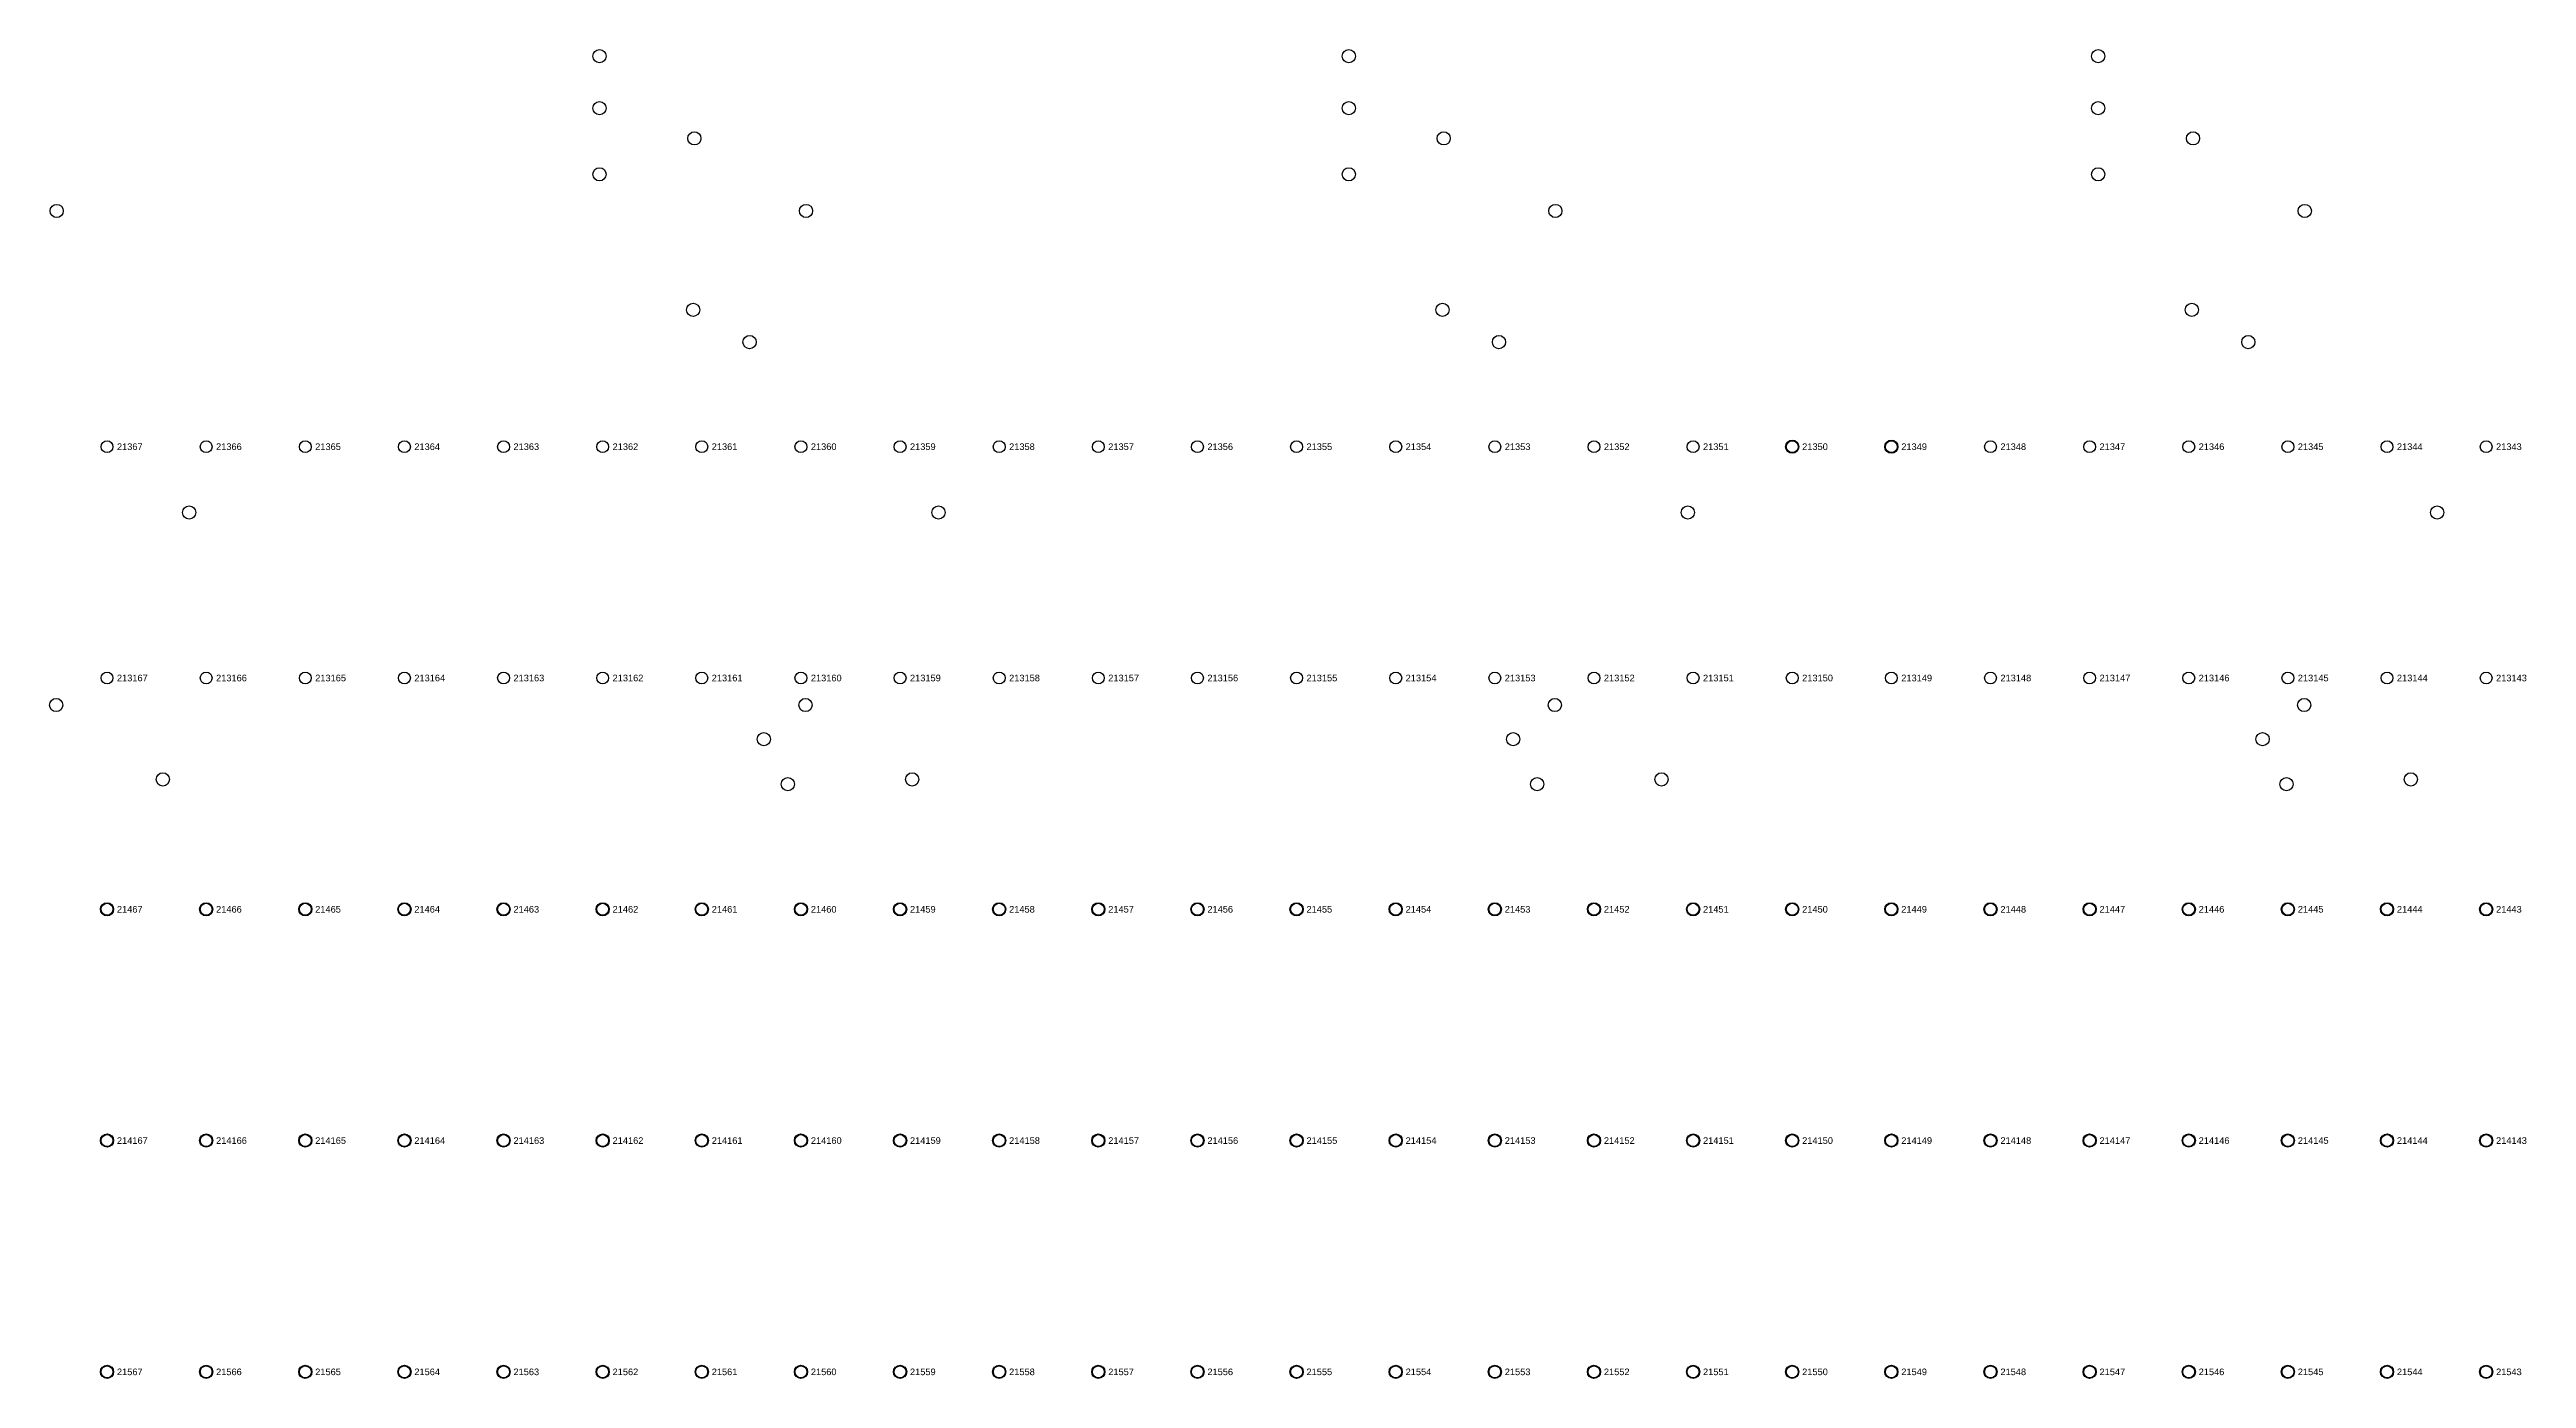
# Model space of a CAD drawing. Extents: x -5 to 376, y -217 to 241.
# Drawn here: x 89.5 to 184.7, y -41.6 to 9.5 of the extents above; entities that cross this region are included whole.
import ezdxf

# ---------------------------------------------------------------- set-up
doc = ezdxf.new("R2010")
doc.units = 0
for name, color, linetype in [('BOTTOM_PROBES', 1, 'CONTINUOUS'), ('FIXTURE_INTERFACE_PIN', 4, 'CONTINUOUS'), ('GROUND_INTERFACE_PIN', 6, 'CONTINUOUS'), ('TESTER_INTERFACE_PIN', 144, 'CONTINUOUS'), ('TESTER_INTERFACE_PIN_LABEL', 144, 'CONTINUOUS')]:
    doc.layers.add(name, color=color, linetype=linetype)
doc.styles.get("Standard").update_dxf_attribs({"font": 'arial.ttf'})

msp = doc.modelspace()

# ---------------------------------------------------------------- linework, layer by layer
at = {"layer": 'BOTTOM_PROBES'}
for centre in [(110.65002, 9.2329), (139.45108, 9.2329), (168.25214, 9.2329), (110.65002, 7.23138), (139.45108, 7.23138), (168.25214, 7.23138), (114.29492, 6.07314), (143.09598, 6.07314), (171.89704, 6.07314), (110.65002, 4.69138), (139.45108, 4.69138), (168.25214, 4.69138), (89.78646, 3.28168), (118.58752, 3.28168), (147.38858, 3.28168), (176.18964, 3.28168), (114.24666, -0.51816), (143.04772, -0.51816), (171.84878, -0.51816), (116.41836, -1.75768), (145.21942, -1.75768), (174.02048, -1.75768), (94.87662, -8.30834), (123.67768, -8.30834), (152.47874, -8.30834), (181.2798, -8.30834), (89.76614, -15.70736), (118.5672, -15.70736), (147.36826, -15.70736), (176.16932, -15.70736), (116.967, -17.018), (145.76806, -17.018), (174.56912, -17.018), (93.8657, -18.5674), (117.88902, -18.74774), (122.66676, -18.5674), (146.69008, -18.74774), (151.46782, -18.5674), (175.49114, -18.74774), (180.26888, -18.5674)]:
    msp.add_circle(centre, 0.254, dxfattribs=at)
at = {"layer": 'FIXTURE_INTERFACE_PIN'}
for centre in [(91.72194, -23.5585), (95.53194, -23.5585), (99.34194, -23.5585), (103.15194, -23.5585), (106.96194, -23.5585), (110.77194, -23.5585), (114.58194, -23.5585), (126.01194, -23.5585), (129.82194, -23.5585), (133.63194, -23.5585), (137.44194, -23.5585), (141.25194, -23.5585), (145.06194, -23.5585), (148.87194, -23.5585), (152.68194, -23.5585), (156.49194, -23.5585), (160.30194, -23.5585), (164.11194, -23.5585), (167.92194, -23.5585), (171.73194, -23.5585), (175.54194, -23.5585), (179.35194, -23.5585), (183.16194, -23.5585), (91.72194, -32.4485), (95.53194, -32.4485), (99.34194, -32.4485), (103.15194, -32.4485), (106.96194, -32.4485), (110.77194, -32.4485), (114.58194, -32.4485), (126.01194, -32.4485), (129.82194, -32.4485), (133.63194, -32.4485), (137.44194, -32.4485), (141.25194, -32.4485), (145.06194, -32.4485), (148.87194, -32.4485), (152.68194, -32.4485), (156.49194, -32.4485), (160.30194, -32.4485), (164.11194, -32.4485), (167.92194, -32.4485), (171.73194, -32.4485), (175.54194, -32.4485), (179.35194, -32.4485), (183.16194, -32.4485), (91.72194, -41.3385), (95.53194, -41.3385), (99.34194, -41.3385), (103.15194, -41.3385), (106.96194, -41.3385), (110.77194, -41.3385), (114.58194, -41.3385), (126.01194, -41.3385), (129.82194, -41.3385), (133.63194, -41.3385), (137.44194, -41.3385), (141.25194, -41.3385), (145.06194, -41.3385), (148.87194, -41.3385), (152.68194, -41.3385), (156.49194, -41.3385), (160.30194, -41.3385), (164.11194, -41.3385), (167.92194, -41.3385), (171.73194, -41.3385), (175.54194, -41.3385), (179.35194, -41.3385), (183.16194, -41.3385)]:
    msp.add_circle(centre, 0.254, dxfattribs=at)
at = {"layer": 'GROUND_INTERFACE_PIN'}
for centre in [(156.49194, -5.7785), (160.30194, -5.7785), (118.39194, -23.5585), (122.20194, -23.5585), (118.39194, -32.4485), (122.20194, -32.4485), (118.39194, -41.3385), (122.20194, -41.3385)]:
    msp.add_circle(centre, 0.254, dxfattribs=at)
at = {"layer": 'TESTER_INTERFACE_PIN'}
for centre in [(91.72194, -5.7785), (95.53194, -5.7785), (99.34194, -5.7785), (103.15194, -5.7785), (106.96194, -5.7785), (110.77194, -5.7785), (114.58194, -5.7785), (118.39194, -5.7785), (122.20194, -5.7785), (126.01194, -5.7785), (129.82194, -5.7785), (133.63194, -5.7785), (137.44194, -5.7785), (141.25194, -5.7785), (145.06194, -5.7785), (148.87194, -5.7785), (152.68194, -5.7785), (156.49194, -5.7785), (160.30194, -5.7785), (164.11194, -5.7785), (167.92194, -5.7785), (171.73194, -5.7785), (175.54194, -5.7785), (179.35194, -5.7785), (183.16194, -5.7785), (91.72194, -14.6685), (95.53194, -14.6685), (99.34194, -14.6685), (103.15194, -14.6685), (106.96194, -14.6685), (110.77194, -14.6685), (114.58194, -14.6685), (118.39194, -14.6685), (122.20194, -14.6685), (126.01194, -14.6685), (129.82194, -14.6685), (133.63194, -14.6685), (137.44194, -14.6685), (141.25194, -14.6685), (145.06194, -14.6685), (148.87194, -14.6685), (152.68194, -14.6685), (156.49194, -14.6685), (160.30194, -14.6685), (164.11194, -14.6685), (167.92194, -14.6685), (171.73194, -14.6685), (175.54194, -14.6685), (179.35194, -14.6685), (183.16194, -14.6685), (91.72194, -23.5585), (95.53194, -23.5585), (99.34194, -23.5585), (103.15194, -23.5585), (106.96194, -23.5585), (110.77194, -23.5585), (114.58194, -23.5585), (118.39194, -23.5585), (122.20194, -23.5585), (126.01194, -23.5585), (129.82194, -23.5585), (133.63194, -23.5585), (137.44194, -23.5585), (141.25194, -23.5585), (145.06194, -23.5585), (148.87194, -23.5585), (152.68194, -23.5585), (156.49194, -23.5585), (160.30194, -23.5585), (164.11194, -23.5585), (167.92194, -23.5585), (171.73194, -23.5585), (175.54194, -23.5585), (179.35194, -23.5585), (183.16194, -23.5585), (91.72194, -32.4485), (95.53194, -32.4485), (99.34194, -32.4485), (103.15194, -32.4485), (106.96194, -32.4485), (110.77194, -32.4485), (114.58194, -32.4485), (118.39194, -32.4485), (122.20194, -32.4485), (126.01194, -32.4485), (129.82194, -32.4485), (133.63194, -32.4485), (137.44194, -32.4485), (141.25194, -32.4485), (145.06194, -32.4485), (148.87194, -32.4485), (152.68194, -32.4485), (156.49194, -32.4485), (160.30194, -32.4485), (164.11194, -32.4485), (167.92194, -32.4485), (171.73194, -32.4485), (175.54194, -32.4485), (179.35194, -32.4485), (183.16194, -32.4485), (91.72194, -41.3385), (95.53194, -41.3385), (99.34194, -41.3385), (103.15194, -41.3385), (106.96194, -41.3385), (110.77194, -41.3385), (114.58194, -41.3385), (118.39194, -41.3385), (122.20194, -41.3385), (126.01194, -41.3385), (129.82194, -41.3385), (133.63194, -41.3385), (137.44194, -41.3385), (141.25194, -41.3385), (145.06194, -41.3385), (148.87194, -41.3385), (152.68194, -41.3385), (156.49194, -41.3385), (160.30194, -41.3385), (164.11194, -41.3385), (167.92194, -41.3385), (171.73194, -41.3385), (175.54194, -41.3385), (179.35194, -41.3385), (183.16194, -41.3385)]:
    msp.add_circle(centre, 0.2286, dxfattribs=at)

# ---------------------------------------------------------------- texts
at = {"layer": 'TESTER_INTERFACE_PIN_LABEL'}
for s, p in [('21367', (92.10294, -5.9055)), ('21366', (95.91294, -5.9055)), ('21365', (99.72294, -5.9055)), ('21364', (103.53294, -5.9055)), ('21363', (107.34294, -5.9055)), ('21362', (111.15294, -5.9055)), ('21361', (114.96294, -5.9055)), ('21360', (118.77294, -5.9055)), ('21359', (122.58294, -5.9055)), ('21358', (126.39294, -5.9055)), ('21357', (130.20294, -5.9055)), ('21356', (134.01294, -5.9055)), ('21355', (137.82294, -5.9055)), ('21354', (141.63294, -5.9055)), ('21353', (145.44294, -5.9055)), ('21352', (149.25294, -5.9055)), ('21351', (153.06294, -5.9055)), ('21350', (156.87294, -5.9055)), ('21349', (160.68294, -5.9055)), ('21348', (164.49294, -5.9055)), ('21347', (168.30294, -5.9055)), ('21346', (172.11294, -5.9055)), ('21345', (175.92294, -5.9055)), ('21344', (179.73294, -5.9055)), ('21343', (183.54294, -5.9055)), ('213167', (92.10294, -14.7955)), ('213166', (95.91294, -14.7955)), ('213165', (99.72294, -14.7955)), ('213164', (103.53294, -14.7955)), ('213163', (107.34294, -14.7955)), ('213162', (111.15294, -14.7955)), ('213161', (114.96294, -14.7955)), ('213160', (118.77294, -14.7955)), ('213159', (122.58294, -14.7955)), ('213158', (126.39294, -14.7955)), ('213157', (130.20294, -14.7955)), ('213156', (134.01294, -14.7955)), ('213155', (137.82294, -14.7955)), ('213154', (141.63294, -14.7955)), ('213153', (145.44294, -14.7955)), ('213152', (149.25294, -14.7955)), ('213151', (153.06294, -14.7955)), ('213150', (156.87294, -14.7955)), ('213149', (160.68294, -14.7955)), ('213148', (164.49294, -14.7955)), ('213147', (168.30294, -14.7955)), ('213146', (172.11294, -14.7955)), ('213145', (175.92294, -14.7955)), ('213144', (179.73294, -14.7955)), ('213143', (183.54294, -14.7955)), ('21467', (92.10294, -23.6855)), ('21466', (95.91294, -23.6855)), ('21465', (99.72294, -23.6855)), ('21464', (103.53294, -23.6855)), ('21463', (107.34294, -23.6855)), ('21462', (111.15294, -23.6855)), ('21461', (114.96294, -23.6855)), ('21460', (118.77294, -23.6855)), ('21459', (122.58294, -23.6855)), ('21458', (126.39294, -23.6855)), ('21457', (130.20294, -23.6855)), ('21456', (134.01294, -23.6855)), ('21455', (137.82294, -23.6855)), ('21454', (141.63294, -23.6855)), ('21453', (145.44294, -23.6855)), ('21452', (149.25294, -23.6855)), ('21451', (153.06294, -23.6855)), ('21450', (156.87294, -23.6855)), ('21449', (160.68294, -23.6855)), ('21448', (164.49294, -23.6855)), ('21447', (168.30294, -23.6855)), ('21446', (172.11294, -23.6855)), ('21445', (175.92294, -23.6855)), ('21444', (179.73294, -23.6855)), ('21443', (183.54294, -23.6855)), ('214167', (92.10294, -32.5755)), ('214166', (95.91294, -32.5755)), ('214165', (99.72294, -32.5755)), ('214164', (103.53294, -32.5755)), ('214163', (107.34294, -32.5755)), ('214162', (111.15294, -32.5755)), ('214161', (114.96294, -32.5755)), ('214160', (118.77294, -32.5755)), ('214159', (122.58294, -32.5755)), ('214158', (126.39294, -32.5755)), ('214157', (130.20294, -32.5755)), ('214156', (134.01294, -32.5755)), ('214155', (137.82294, -32.5755)), ('214154', (141.63294, -32.5755)), ('214153', (145.44294, -32.5755)), ('214152', (149.25294, -32.5755)), ('214151', (153.06294, -32.5755)), ('214150', (156.87294, -32.5755)), ('214149', (160.68294, -32.5755)), ('214148', (164.49294, -32.5755)), ('214147', (168.30294, -32.5755)), ('214146', (172.11294, -32.5755)), ('214145', (175.92294, -32.5755)), ('214144', (179.73294, -32.5755)), ('214143', (183.54294, -32.5755)), ('21567', (92.10294, -41.4655)), ('21566', (95.91294, -41.4655)), ('21565', (99.72294, -41.4655)), ('21564', (103.53294, -41.4655)), ('21563', (107.34294, -41.4655)), ('21562', (111.15294, -41.4655)), ('21561', (114.96294, -41.4655)), ('21560', (118.77294, -41.4655)), ('21559', (122.58294, -41.4655)), ('21558', (126.39294, -41.4655)), ('21557', (130.20294, -41.4655)), ('21556', (134.01294, -41.4655)), ('21555', (137.82294, -41.4655)), ('21554', (141.63294, -41.4655)), ('21553', (145.44294, -41.4655)), ('21552', (149.25294, -41.4655)), ('21551', (153.06294, -41.4655)), ('21550', (156.87294, -41.4655)), ('21549', (160.68294, -41.4655)), ('21548', (164.49294, -41.4655)), ('21547', (168.30294, -41.4655)), ('21546', (172.11294, -41.4655)), ('21545', (175.92294, -41.4655)), ('21544', (179.73294, -41.4655)), ('21543', (183.54294, -41.4655))]:
    msp.add_text(s, height=0.254, dxfattribs=at).set_placement(p)

doc.saveas('drawing.dxf')
